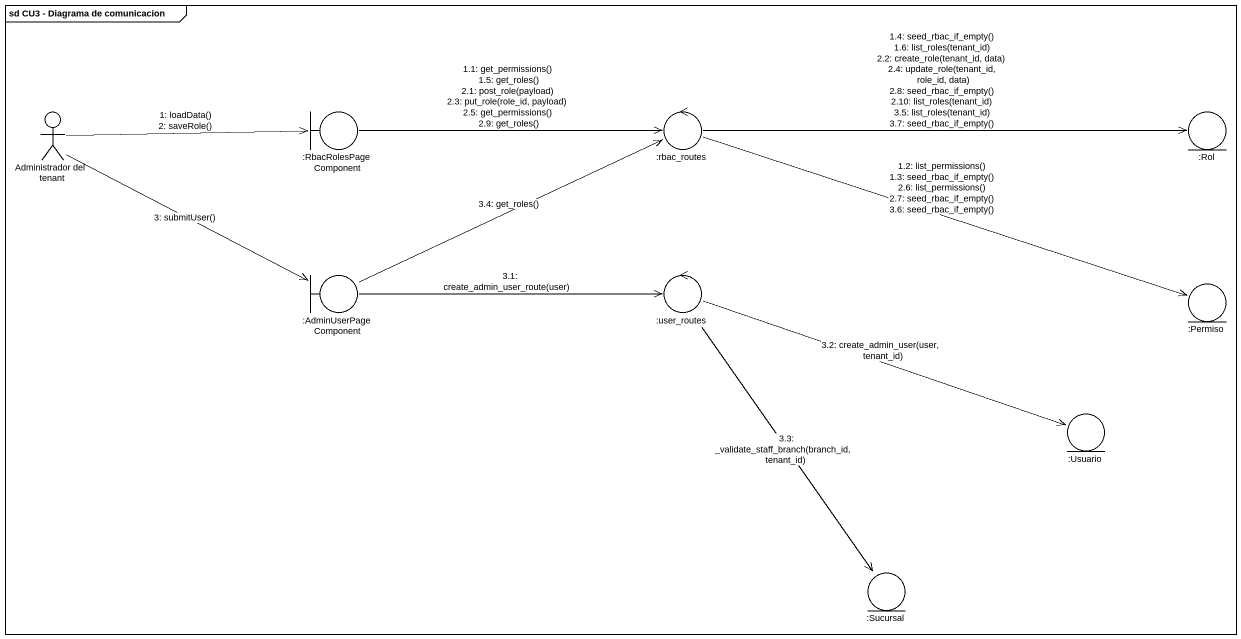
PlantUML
@startuml
mainframe sd CU3 - Diagrama de comunicacion
actor "Administrador del tenant" as Administrador_del_tenant
boundary ":RbacRolesPageComponent" as RbacRolesPageComponent
control ":rbac_routes" as rbac_routes
entity ":Rol" as Rol
boundary ":AdminUserPageComponent" as AdminUserPageComponent
control ":user_routes" as user_routes
entity ":Permiso" as Permiso
entity ":Usuario" as Usuario
entity ":Sucursal" as Sucursal
Administrador_del_tenant -right-> RbacRolesPageComponent : 1: loadData()\n2: saveRole()
RbacRolesPageComponent -right-> rbac_routes : 1.1: get_permissions()\n1.5: get_roles()\n2.1: post_role(payload)\n2.3: put_role(role_id, payload)\n2.5: get_permissions()\n2.9: get_roles()
rbac_routes -right-> Permiso : 1.2: list_permissions()\n1.3: seed_rbac_if_empty()\n2.6: list_permissions()\n2.7: seed_rbac_if_empty()\n3.6: seed_rbac_if_empty()
rbac_routes -right-> Rol : 1.4: seed_rbac_if_empty()\n1.6: list_roles(tenant_id)\n2.2: create_role(tenant_id, data)\n2.4: update_role(tenant_id, role_id, data)\n2.8: seed_rbac_if_empty()\n2.10: list_roles(tenant_id)\n3.5: list_roles(tenant_id)\n3.7: seed_rbac_if_empty()
Administrador_del_tenant -right-> AdminUserPageComponent : 3: submitUser()
AdminUserPageComponent -right-> user_routes : 3.1: create_admin_user_route(user)
user_routes -right-> Usuario : 3.2: create_admin_user(user, tenant_id)
user_routes --> Sucursal : 3.3: _validate_staff_branch(branch_id, tenant_id)
AdminUserPageComponent -right-> rbac_routes : 3.4: get_roles()
@enduml
